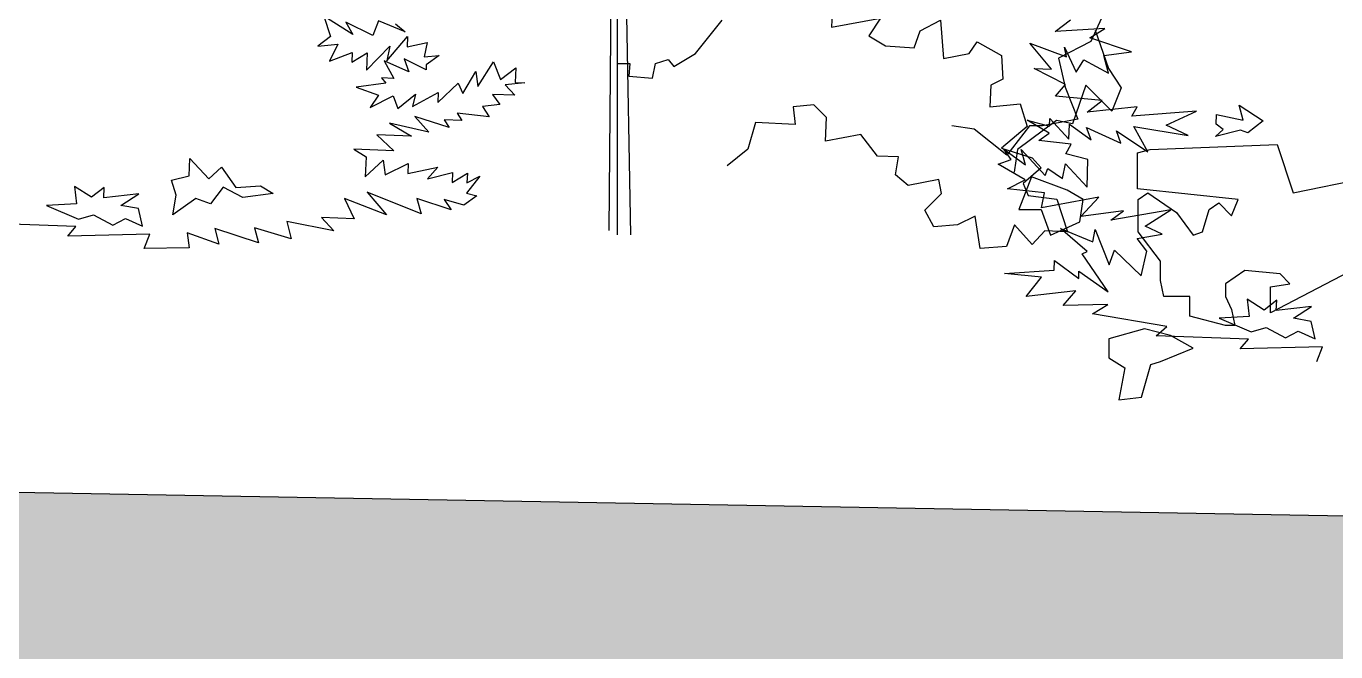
# Model space of a CAD drawing. Header units: inches. Extents: x 11.9 to 85.3, y 5.2 to 37.4.
# Drawn here: x 47.444 to 48.074, y 21.849 to 22.149 of the extents above; entities that cross this region are included whole.
import ezdxf

# ---------------------------------------------------------------- set-up
doc = ezdxf.new("R2010")
doc.units = ezdxf.units.IN
doc.header["$MEASUREMENT"] = 0
doc.layers.add('CAY', color=94, linetype='Continuous')
doc.layers.add('CAY-3', color=61, linetype='Continuous')

# ---------------------------------------------------------------- blocks, each defined once
blk = doc.blocks.new('A$C76451831')
at = {"layer": 'CAY'}
for p, q in [((4638.3, 140.1), (4640.6, 408.3)), ((4647.3, 135.4), (4647.3, 419.7)), ((4661.5, 135.4), (4656.8, 405.9)), ((5171.9, 380.3), (5154.8, 342.6)), ((5116.6, 353.4), (5132.9, 366)), ((5169.7, 356.6), (5116.6, 353.4)), ((5153.5, 346.7), (5169.7, 356.6)), ((5112.4, 313.2), (5089.4, 340.8)), ((5089.4, 340.8), (5128.7, 326.2)), ((5154.8, 342.6), (5120.1, 324.9)), ((5198.3, 331.5), (5153.5, 346.7)), ((5120.1, 324.9), (5127.1, 293.6)), ((5126.4, 336.8), (5139.1, 310)), ((5128.7, 326.2), (5126.4, 336.8)), ((5139.1, 310), (5147.2, 322.9)), ((5147.2, 322.9), (5173.5, 308.8)), ((5168.7, 327.6), (5198.3, 331.5)), ((5173.5, 308.8), (5168.7, 327.6)), ((5093.9, 313.9), (5112.4, 313.2)), ((5127.7, 296.8), (5093.9, 313.9)), ((5116.8, 284), (5127.7, 296.8)), ((5167, 279.6), (5116.8, 284)), ((5127.1, 293.6), (5140.7, 259.4)), ((5150.7, 267), (5167, 279.6)), ((5204.4, 272.8), (5150.7, 267)), ((5198.6, 262.6), (5204.4, 272.8)), ((5268.1, 267.9), (5198.6, 262.6)), ((5235.4, 253.2), (5268.1, 267.9)), ((5110, 244.4), (5086.5, 258.4)), ((5086.5, 258.4), (5110.3, 252.1)), ((5140.7, 259.4), (5103, 252.3)), ((5110.3, 252.1), (5110.6, 260.2)), ((5110.6, 260.2), (5131.1, 238.2)), ((5131.1, 238.2), (5131.7, 254.1)), ((5131.7, 254.1), (5155.1, 237.4)), ((5259, 241.9), (5235.4, 253.2)), ((5029.8, 248.8), (5005.7, 252.3)), ((5064.6, 221), (5029.8, 248.8)), ((5088.8, 252.3), (5064.6, 221)), ((5103, 252.3), (5088.8, 252.3)), ((5098.9, 236.6), (5110, 244.4)), ((5155.1, 237.4), (5150.1, 250.7)), ((5150.1, 250.7), (5186.7, 233.6)), ((5186.7, 233.6), (5182.2, 246.9)), ((5182.2, 246.9), (5215.8, 224.4)), ((5200.9, 251.6), (5259, 241.9)), ((5215.8, 224.4), (5200.9, 251.6)), ((5069.2, 216.4), (5061.4, 227.5)), ((5061.4, 227.5), (5084.8, 210.4)), ((5080, 226.9), (5105.7, 199.2)), ((5084.8, 210.4), (5080, 226.9)), ((5133.6, 232.7), (5098.9, 236.6)), ((5127.8, 222.5), (5133.6, 232.7)), ((5055.4, 211.4), (5069.2, 216.4)), ((5084.3, 194.5), (5055.4, 211.4)), ((5124.2, 195.8), (5127.5, 211.6)), ((5127.5, 211.6), (5150.6, 186.8)), ((5151.6, 216.2), (5127.8, 222.5)), ((5150.6, 186.8), (5151.6, 216.2)), ((5105.7, 199.2), (5108.7, 206.8)), ((5108.7, 206.8), (5124.2, 195.8)), ((5065.3, 184.8), (5084.3, 194.5)), ((5105.1, 180.6), (5065.3, 184.8)), ((5101.8, 164.4), (5105.1, 180.6)), ((5163.4, 175.9), (5101.8, 164.4)), ((5144.1, 155.3), (5163.4, 175.9)), ((5189.6, 161.4), (5144.1, 155.3)), ((5240.4, 162.3), (5176.1, 151.4)), ((5176.1, 151.4), (5189.6, 161.4)), ((5213, 144.7), (5240.4, 162.3)), ((5150.9, 117.8), (5122.3, 142.4)), ((5122.3, 142.4), (5156.7, 128.1)), ((5156.7, 128.1), (5159.4, 141.1)), ((5159.4, 141.1), (5174.4, 103.4)), ((5231.3, 136.3), (5213, 144.7)), ((5204.4, 131.8), (5231.3, 136.3)), ((5214.8, 117.9), (5204.4, 131.8)), ((5145.4, 115.3), (5150.9, 117.8)), ((5173.4, 74.4), (5145.4, 115.3)), ((5174.4, 103.4), (5180, 119.1)), ((5180, 119.1), (5208.5, 91.8)), ((5208.5, 91.8), (5214.8, 117.9)), ((5115.3, 97.8), (5115.7, 108.2)), ((5115.7, 108.2), (5141.7, 88.7)), ((5062.2, 94.2), (5115.3, 97.8)), ((5101.9, 90.1), (5062.2, 94.2)), ((5085.3, 69.4), (5101.9, 90.1)), ((5141.7, 88.7), (5142, 96.8)), ((5142, 96.8), (5173.4, 74.4)), ((5138.6, 75.7), (5085.3, 69.4)), ((5124.9, 59.8), (5138.6, 75.7)), ((5172.9, 60.9), (5124.9, 59.8)), ((5156.3, 51), (5172.9, 60.9)), ((5236, 37.4), (5156.3, 51)), ((5224.8, 27.3), (5236, 37.4)), ((5323.5, 23.9), (5224.8, 27.3)), ((5314.9, 13.3), (5323.5, 23.9)), ((5402.9, 15.7), (5314.9, 13.3)), ((5396.9, 0), (5402.9, 15.7))]:
    blk.add_line(p, q, dxfattribs=at)
blk.add_lwpolyline([(4409.5, 361.6), (4419.6, 353.1), (4391, 365), (4385, 349.3), (4356.1, 363.5), (4363.8, 350.1), (4332.7, 369.7), (4339.7, 348.2), (4326.2, 337.8), (4347.6, 339.7), (4338.8, 321.5), (4363.1, 331), (4362.7, 320.6), (4379, 330.5), (4378.3, 311.9), (4403.2, 337.8), (4400, 322), (4422.2, 348), (4421.8, 337.1), (4443.2, 341.8), (4440, 326.1), (4456.3, 327.8), (4442.4, 317.8), (4442.2, 312.4), (4418.6, 324.1), (4423.6, 310.3), (4397.2, 322.1), (4407.5, 303.2), (4394.3, 303.7), (4399.1, 298), (4367.2, 293.7), (4391, 285.2), (4382.3, 271.9), (4406.8, 284.6), (4411.8, 270.9), (4430.9, 286.1), (4427.7, 273), (4455, 287.9), (4454.6, 277.5), (4476.6, 298.1), (4481.7, 287), (4495.6, 310.5), (4497.8, 294.6), (4514.6, 320.8), (4522.1, 301.9), (4538.4, 314.5), (4537.8, 298.6), (4548.2, 298.3), (4526.8, 296.3), (4537.3, 285.1), (4513.3, 285.9), (4521.1, 275.2), (4502.5, 273.1), (4509.8, 262), (4475.5, 265.9), (4480.6, 258), (4461.6, 258.7), (4466.8, 250.4), (4430.1, 262.5), (4445.3, 245.7), (4403.1, 255.3), (4426.6, 241.3), (4389.5, 242.6), (4407.5, 225.7), (4364.9, 227.2), (4377.8, 219), (4377, 197.7), (4396.2, 215.6), (4398.4, 199.7), (4422.9, 212), (4422.5, 201.1), (4454.9, 208.2), (4443.6, 195.4), (4470.5, 202.2), (4470.2, 191.8), (4486.4, 201.6), (4486, 191.2), (4499.9, 198.4), (4485.6, 180.3), (4496.4, 177.2), (4482.5, 167.3), (4461.4, 173.5), (4469.1, 162.3), (4432.4, 174.5), (4436.8, 158), (4379.2, 181.3), (4399.6, 157), (4354.9, 174.5), (4365, 152.8), (4330.2, 154), (4343.3, 140), (4292.9, 149.9), (4297.7, 131.1), (4258.2, 142.9), (4262.6, 126.9), (4215.6, 142.2), (4220, 125.7), (4186, 137.8), (4188.1, 121.8), (4140.1, 120.8), (4146.1, 136.4), (4058.1, 134.1), (4066.6, 144.6), (3967.9, 148.1)], dxfattribs=at)
for points in [[(5288.9, 254), (5289.3, 264.4), (5318.1, 258.4), (5313.6, 274.5), (5339.3, 257.7), (5323, 244.7), (5315, 247.7), (5288.4, 240.9), (5296.4, 248.3)], [(4174.2, 178.1), (4169.4, 194.1), (4188.1, 198.9), (4188.8, 217.4), (4209.3, 195.4), (4222.9, 208.1), (4238.4, 186.2), (4264.8, 188), (4278.1, 179.9), (4245.8, 175.6), (4224.8, 186.7), (4211.1, 168.6), (4195.4, 174.6), (4170.8, 156.9)], [(4138.2, 144.9), (4133.9, 163.6), (4114.9, 167), (4134.4, 179.5), (4096.7, 175.3), (4097, 186.2), (4083.5, 175.8), (4065.4, 187.3), (4067.4, 168.6), (4035.2, 167), (4069.6, 152.2), (4085.6, 157.1), (4106.5, 146), (4119.9, 153.2)], [(5395.1, 24.1), (5390.7, 42.8), (5371.8, 46.2), (5391.3, 58.7), (5353.5, 54.6), (5353.9, 65.4), (5340.4, 55), (5322.2, 66.5), (5324.3, 47.9), (5292.1, 46.3), (5326.4, 31.5), (5342.5, 36.4), (5363.4, 25.2), (5376.8, 32.4)]]:
    blk.add_lwpolyline(points, close=True, dxfattribs=at)
at = {"layer": 'CAY-3'}
for p, q in [((86.7, 510.8), (100.8, 469.5)), ((100.8, 469.5), (114.4, 448.9)), ((76.8, 451.7), (62.5, 410.5)), ((86.7, 441.8), (76.8, 451.7)), ((104.4, 424.1), (86.7, 441.8)), ((114.4, 448.9), (104.4, 424.1)), ((45.4, 414.1), (3.5, 382.8)), ((62.5, 410.5), (45.4, 414.1)), ((3.5, 382.8), (0, 358.6)), ((132.1, 379.3), (145.6, 382.8)), ((132.1, 340.9), (132.1, 379.3)), ((145.6, 382.8), (281.8, 388.3)), ((281.8, 388.3), (298.9, 336.4)), ((298.9, 336.4), (400.1, 357.1)), ((240, 329.4), (132.1, 340.9)), ((132.7, 329.4), (143.3, 336.4)), ((132.7, 294.5), (132.7, 329.4)), ((143.3, 336.4), (173.9, 315.2)), ((208.7, 318.7), (219.3, 325.8)), ((219.3, 325.8), (232.9, 311.7)), ((232.9, 311.7), (240, 329.4)), ((173.9, 315.2), (191.6, 291)), ((201.6, 294.5), (208.7, 318.7)), ((156.8, 263.3), (132.7, 294.5)), ((191.6, 291), (201.6, 294.5)), ((156.8, 242.6), (156.8, 263.3)), ((247, 253.3), (226.4, 239.1)), ((284.8, 249.7), (247, 253.3)), ((375.4, 260.4), (274.7, 207.8)), ((160.4, 225.5), (156.8, 242.6)), ((226.4, 239.1), (226.4, 225.5)), ((274.7, 235.6), (295.4, 239.1)), ((295.4, 239.1), (284.8, 249.7)), ((188.1, 225.5), (160.4, 225.5)), ((188.1, 204.3), (188.1, 225.5)), ((226.4, 225.5), (232.9, 211.4)), ((274.7, 207.8), (274.7, 235.6)), ((232.9, 211.4), (236.4, 194.3)), ((226.4, 194.3), (188.1, 204.3)), ((236.4, 194.3), (226.4, 194.3))]:
    blk.add_line(p, q, dxfattribs=at)
for points in [[(4646.7, 319.2), (4660.4, 319.2), (4659.4, 305.5), (4684.7, 303.3), (4687.9, 319.2), (4701.6, 323.4), (4707.9, 316), (4731.1, 329.7), (4759.6, 365.6)], [(4878.8, 405.7), (4876.6, 358.2), (4929.4, 367.7), (4916.7, 348.7), (4934.6, 338.2), (4965.2, 336), (4971.6, 354), (4993.7, 365.6), (4996.9, 324.4), (5024.3, 329.7), (5032.7, 342.4), (5059.1, 327.6), (5060.2, 302.3), (5047.5, 296), (5046.4, 272.8), (5079.1, 275.9), (5086.5, 251.7), (5059.1, 228.5), (5091.8, 217.9), (5101.3, 207.4), (5082.3, 190.5), (5087.6, 177.8), (5118.2, 173.6), (5129.8, 138.8), (5105.5, 139.9), (5091.8, 125.1), (5072.8, 146.2), (5064.4, 123), (5035.9, 120.9), (5030.6, 155.7), (5011.6, 146.2), (4986.3, 144.1), (4976.8, 162), (4994.8, 179.9), (4991.6, 194.7), (4958.9, 188.4), (4945.2, 200), (4948.4, 219), (4926.2, 220), (4908.3, 243.2), (4870.3, 235.8), (4871.4, 261.2), (4857.7, 274.9), (4835.5, 272.8), (4837.6, 253.8), (4795.4, 255.9), (4787, 227.4), (4764.8, 209.5)]]:
    blk.add_lwpolyline(points, dxfattribs=at)
for points in [[(56.6, 339.4), (18.3, 353.5), (4.7, 318.7), (28.9, 318.7), (38.9, 291), (70.2, 305.2), (73.7, 329.4)], [(167.4, 183.7), (139.7, 190.7), (101.4, 180.1), (101.4, 159.5), (118.5, 148.9), (112, 114.6), (136.2, 117.6), (146.2, 152.4), (156.8, 155.9), (191.6, 170.1)]]:
    blk.add_lwpolyline(points, close=True, dxfattribs=at)

msp = doc.modelspace()

# ---------------------------------------------------------------- hatches: boundary and pattern name
at = {"true_color": 0x000000}
h = msp.add_hatch(color=18, dxfattribs=at)
h.dxf.hatch_style = 1
h.paths.add_polyline_path([(70.51978, 21.54651), (69.24363, 22.3819), (69.24363, 24.06333), (69.11663, 24.06333), (69.11663, 22.25961), (70.25366, 21.51914), (12.49661, 22.54745), (12.49661, 21.9488), (70.51978, 21.1086)])

# ---------------------------------------------------------------- linework, layer by layer
msp.add_lwpolyline([(12.49661, 22.54745), (70.25366, 21.51914), (69.11663, 22.25961), (69.11663, 24.06333), (67.06144, 24.06333), (69.24363, 24.06333), (69.24363, 22.3819), (70.51978, 21.54651), (70.51978, 21.1086), (12.49661, 21.9488)], close=True)

# ---------------------------------------------------------------- block references
at = {"layer": 'CAY', "xscale": 0.0004489089019145984, "yscale": 0.0004489089019145984, "zscale": 0.0004489089019145984}
for p in [(45.64264, 21.98826), (47.9198, 21.91828)]:
    msp.add_blockref('A$C76451831', p, dxfattribs=at)

doc.saveas('drawing.dxf')
